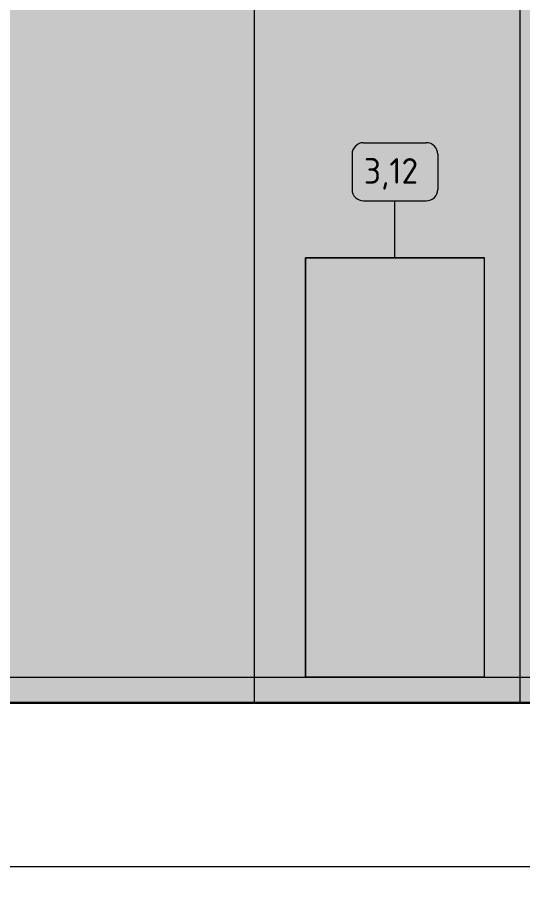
# Model space of a CAD drawing. Header units: millimetres. Extents: x 855 to 56329, y -2396 to 17803.
# Drawn here: x 44722 to 45711, y -350 to 1341 of the extents above; entities that cross this region are included whole.
import ezdxf

# ---------------------------------------------------------------- set-up
doc = ezdxf.new("R2010")
doc.units = ezdxf.units.MM
for name, color, linetype, lineweight in [('A-ANNO-DIMS', 7, 'Continuous', 9), ('A-ANNO-DIMS-25', 7, 'Continuous', 9), ('A-FLOR', 7, 'Continuous', 9), ('A-GENM', 7, 'Continuous', 9), ('I-FURN-IDEN', 7, 'Continuous', 9)]:
    doc.layers.add(name, color=color, linetype=linetype, lineweight=lineweight)
for name, color, linetype, lineweight, true_color in [('A-FLOR-FNSH-1', 7, 'Continuous', 30, 0x3c3c3c), ('I-FURN-19', 7, 'Continuous', 9, 0xc3c3c3), ('I-FURN-4', 7, 'Continuous', 9, 0xc0c0c0)]:
    doc.layers.add(name, color=color, linetype=linetype, lineweight=lineweight, true_color=true_color)
doc.layers.add('I-FURN-5', color=7, linetype='Continuous', lineweight=9, true_color=0x7f7f7f, transparency=0.7)
doc.styles.add('GOST Common_7', font='GOST_Common.ttf', dxfattribs={"height": 50})
doc.styles.add('ISOCPEUR_2', font='isocpeur.ttf', dxfattribs={"width": 0.9, "height": 62.5})
doc.dimstyles.new('ISO-2_5_0_9К_БОЛЬШОЙ_1', dxfattribs={"dimscale": 304.8, "dimtxt": 62.248823, "dimasz": 0.123031, "dimexe": 0.098425, "dimexo": 0.246063, "dimgap": 0, "dimtad": 1, "dimdec": 0, "dimrnd": 10, "dimzin": 0, "dimdsep": 46, "dimtxsty": 'ISOCPEUR_2', "dimblk1": 'OBLIQUE', "dimblk2": 'OBLIQUE', "dimsah": 1, "dimcen": 0.09, "dimdle": 0.098425, "dimazin": 0, "dimtfac": 1, "dimtdec": 4, "dimtix": 1, "dimtmove": 0, "dimatfit": 3, "dimfxl": 1, "dimtvp": 1, "dimtolj": 1, "dimtzin": 0, "dimarcsym": 2})

# ---------------------------------------------------------------- blocks, each defined once
blk = doc.blocks.new('Плинтус - Плинтус темный _ст_школа_-32860227-Развертка 1_11-3')
at = {"layer": 'A-GENM'}
for p, q in [((-6571, 50), (-1616, 50)), ((-1616, 50), (-1266, 50)), ((-1266, 50), (-501, 50)), ((-501, 0), (-6571, 0))]:
    blk.add_line(p, q, dxfattribs=at)
blk = doc.blocks.new('шкаф 1_112 - шкаф 1_112-31117176-Развертка 1_11-3')
at = {"layer": 'I-FURN-5'}
for points in [[(-2236, 50), (-1716, 50), (-1716, 2060), (-2236, 2060), (-2236, 60.4)], [(-1716, 50), (-1616, 50), (-1616, 870), (-1266, 870), (-1266, 50), (-1196, 50), (-1196, 2060), (-1716, 2060), (-1716, 60.4)], [(-1073.5, 50), (-501, 50), (-501, 2060), (-1196, 2060), (-1196, 50)], [(-1266, 50), (-1266, 870), (-1616, 870), (-1616, 50), (-1545.4, 50)], [(-2236, 0), (-1716, 0), (-1716, 50), (-2236, 50), (-2236, 30)], [(-1663.4, 0), (-1196, 0), (-1196, 50), (-1716, 50), (-1716, 0), (-1692.9, 0)], [(-1196, 0), (-501, 0), (-501, 50), (-1196, 50)]]:
    blk.add_hatch(color=256, dxfattribs=at).paths.add_polyline_path(points)
at = {"layer": 'I-FURN-4'}
for p, q in [((-1716, 0), (-1716, 2060)), ((-1716, 0), (-1716, 2060)), ((-1196, 0), (-1196, 2060)), ((-1196, 0), (-1196, 2060))]:
    blk.add_line(p, q, dxfattribs=at)
blk = doc.blocks.new('DIMBLOCK53-Развертка 1_11-3')
at = {"layer": 'A-ANNO-DIMS-25'}
for p, q in [((39241.9, -75), (39241.9, -350.3)), ((39241.9, -320.3), (39241.9, -75.1)), ((46761.9, -75), (46761.9, -350.3)), ((46761.9, -320.3), (46761.9, -75.1)), ((39211.9, -320.3), (46791.9, -320.3))]:
    blk.add_line(p, q, dxfattribs=at)
at = {"layer": 'A-ANNO-DIMS-25', "lineweight": 20}
for p, q in [((39241.9, -320.3), (39260.7, -301.5)), ((46761.9, -320.3), (46780.7, -301.5)), ((39241.9, -320.3), (39223.2, -339)), ((46761.9, -320.3), (46743.2, -339))]:
    blk.add_line(p, q, dxfattribs=at)
at = {"layer": 'A-ANNO-DIMS-25', "color": 0, "insert": (42922.9, -238.6), "char_height": 62.5, "width": 189.619, "attachment_point": 1, "line_spacing_factor": 1.149209, "style": 'ISOCPEUR_2'}
blk.add_mtext('7520', dxfattribs=at)
blk = doc.blocks.new('_Oblique')
at = {"color": 0, "linetype": 'ByBlock', "lineweight": -2}
blk.add_line((-0.5, -0.5), (0.5, 0.5), dxfattribs=at)
blk = doc.blocks.new('Марка_Мебель - В прямоуг_Balcon_Марка-25523697-Развертка 1_11-3')
at = {"layer": 'I-FURN-IDEN'}
for p, q in [((-1502.4, 1095.5), (-1379.7, 1095.5)), ((-1524.9, 1073), (-1524.9, 1004)), ((-1357.2, 1073), (-1357.2, 1004.2)), ((-1502.6, 981.7), (-1379.7, 981.7))]:
    blk.add_line(p, q, dxfattribs=at)
for centre, radius, start, end in [((-1502.4, 1073), 22.5, 90, 180), ((-1379.7, 1073), 22.5, 0, 90), ((-1502.6, 1004), 22.3, 180, 270), ((-1379.7, 1004.2), 22.5, 270, 0)]:
    blk.add_arc(centre, radius, start, end, dxfattribs=at)

msp = doc.modelspace()

# ---------------------------------------------------------------- linework, layer by layer
at = {"layer": 'A-FLOR'}
msp.add_line((46772.3, -0.1), (39221.5, -0.1), dxfattribs=at)
at = {"layer": 'A-FLOR-FNSH-1'}
msp.add_line((46760.9, 0), (39242.9, 0), dxfattribs=at)
at = {"layer": 'I-FURN-19'}
for p, q in [((45635.9, 870), (45285.9, 870)), ((45285.9, 870), (45285.9, 50)), ((45635.9, 50), (45635.9, 870)), ((45285.9, 50), (45635.9, 50))]:
    msp.add_line(p, q, dxfattribs=at)
at = {"layer": 'I-FURN-4'}
for p, q in [((45285.9, 870), (45635.9, 870)), ((45285.9, 50), (45285.9, 870)), ((45635.9, 50), (45635.9, 870)), ((45635.9, 50), (45285.9, 50))]:
    msp.add_line(p, q, dxfattribs=at)
at = {"layer": 'I-FURN-IDEN'}
msp.add_line((45460.9, 870), (45460.9, 981.7), dxfattribs=at)

# ---------------------------------------------------------------- block references
at = {"layer": 'A-GENM'}
msp.add_blockref('Плинтус - Плинтус темный _ст_школа_-32860227-Развертка 1_11-3', (46901.9, 0), dxfattribs=at)
at = {"layer": 'I-FURN-4'}
msp.add_blockref('шкаф 1_112 - шкаф 1_112-31117176-Развертка 1_11-3', (46901.9, 0), dxfattribs=at)
at = {"layer": 'I-FURN-IDEN'}
msp.add_blockref('Марка_Мебель - В прямоуг_Balcon_Марка-25523697-Развертка 1_11-3', (46901.9, 0), dxfattribs=at)

# ---------------------------------------------------------------- texts
at = {"layer": 'I-FURN-IDEN', "insert": (45400.1, 1065.4), "char_height": 50, "width": 138.291, "attachment_point": 1, "style": 'GOST Common_7'}
msp.add_mtext('3,12', dxfattribs=at)

# ---------------------------------------------------------------- dimensions: what is measured, and where the dimension line sits
at = {"layer": 'A-ANNO-DIMS'}
dim = msp.add_linear_dim(base=(46761.9, -320.3), p1=(39241.9, 0), p2=(46761.9, 0), dimstyle='ISO-2_5_0_9К_БОЛЬШОЙ_1', override={"dimpost": '<>', "dimfxl": 7520.000005}, dxfattribs=at)
dim.commit()
dim.dimension.update_dxf_attribs({"geometry": 'DIMBLOCK53-Развертка 1_11-3', "text_midpoint": (43001.9, -289)})

doc.saveas('drawing.dxf')
